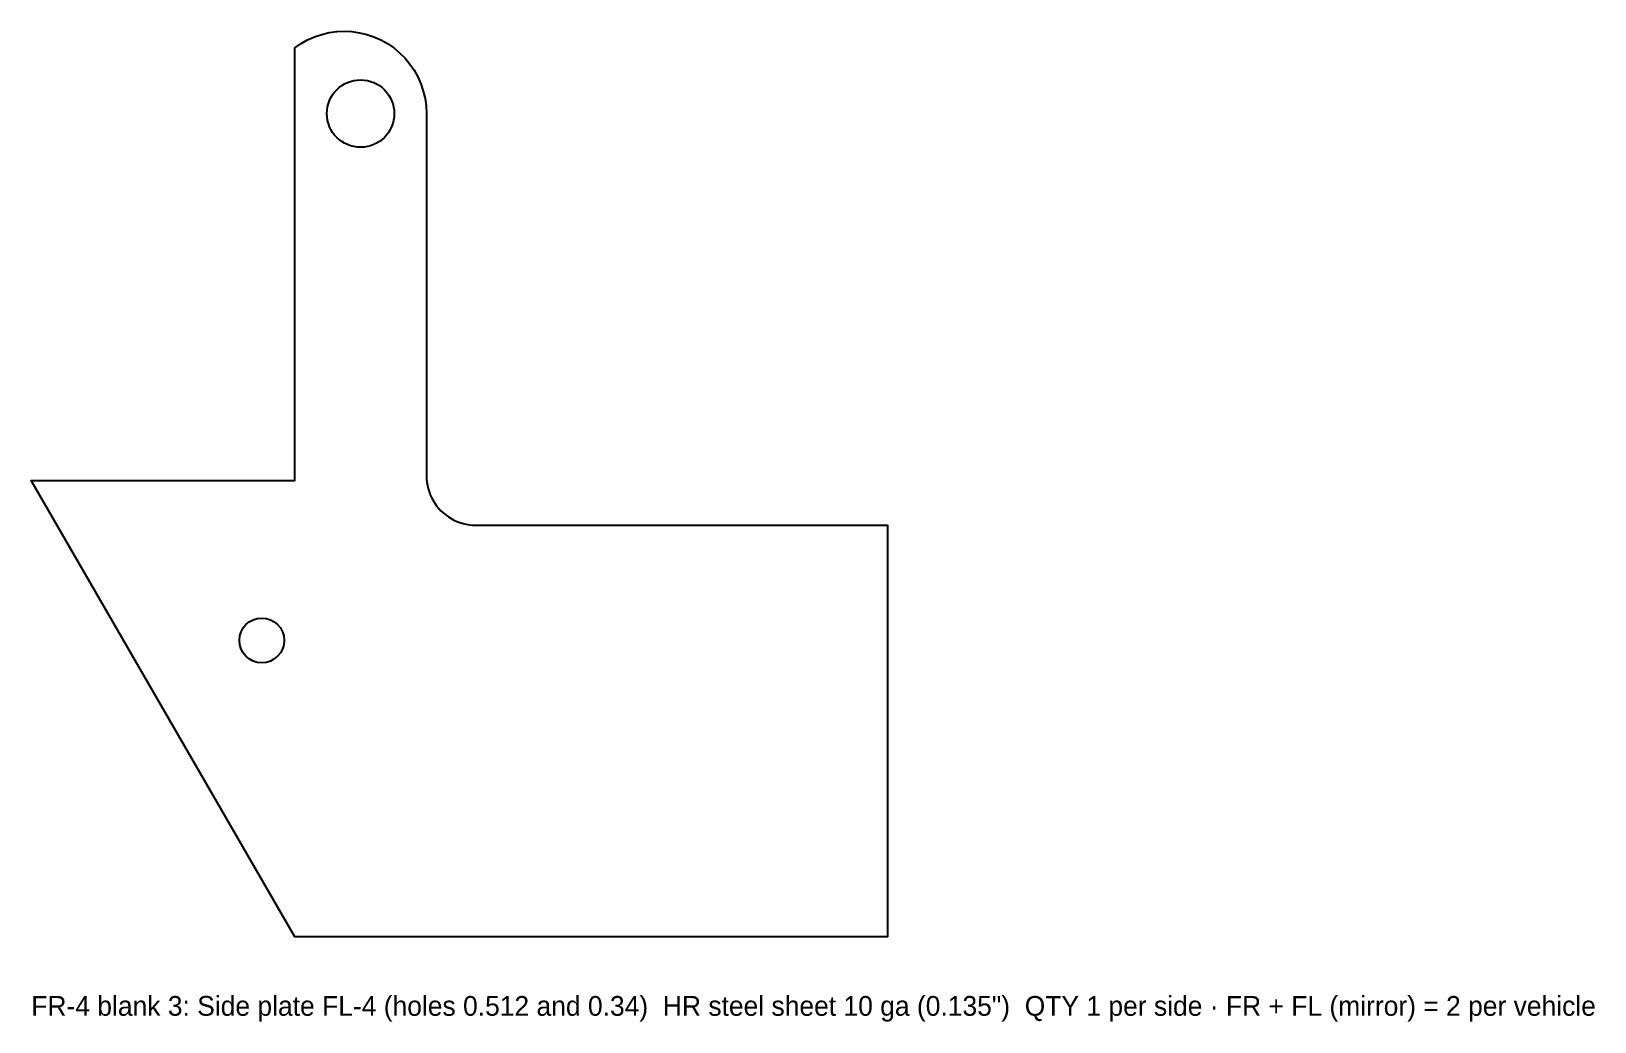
# Model space of a CAD drawing. Header units: inches. Extents: x 0 to 11.9, y -0.6 to 6.9.
import ezdxf

# ---------------------------------------------------------------- set-up
doc = ezdxf.new("R2010")
doc.units = ezdxf.units.IN
doc.header["$MEASUREMENT"] = 0
doc.layers.add('CUT', color=7, linetype='Continuous')
doc.layers.add('TEXT', color=3, linetype='Continuous')

msp = doc.modelspace()

# ---------------------------------------------------------------- linework, layer by layer
at = {"layer": 'CUT'}
msp.add_lwpolyline([(2, 6.75), (2.0477, 6.7824), (2.0981, 6.8103), (2.1509, 6.8334), (2.2056, 6.8516), (2.2618, 6.8647), (2.3189, 6.8725), (2.3765, 6.875), (2.434, 6.8722), (2.4911, 6.8641), (2.5472, 6.8508), (2.6018, 6.8324), (2.6545, 6.809), (2.7048, 6.7809), (2.7523, 6.7482), (2.7966, 6.7114), (2.8373, 6.6706), (2.8741, 6.6262), (2.9067, 6.5786), (2.9347, 6.5282), (2.9579, 6.4755), (2.9762, 6.4208), (2.9894, 6.3647), (2.9973, 6.3076), (3, 6.25), (3, 3.5), (3.0008, 3.4755), (3.0032, 3.4511), (3.0072, 3.4268), (3.0128, 3.4029), (3.0199, 3.3795), (3.0285, 3.3565), (3.0387, 3.3341), (3.0502, 3.3125), (3.0632, 3.2917), (3.0775, 3.2717), (3.0931, 3.2527), (3.1098, 3.2348), (3.1277, 3.2181), (3.1467, 3.2025), (3.1667, 3.1882), (3.1875, 3.1752), (3.2091, 3.1637), (3.2315, 3.1535), (3.2545, 3.1449), (3.2779, 3.1378), (3.3018, 3.1322), (3.3261, 3.1282), (3.3505, 3.1258), (3.375, 3.125), (6.5, 3.125), (6.5, 0), (2, 0), (0, 3.4641), (2, 3.4641), (2, 6.75)], close=True, dxfattribs=at)
for centre, radius in [((2.5, 6.25), 0.2559), ((1.75, 2.25), 0.17)]:
    msp.add_circle(centre, radius, dxfattribs=at)

# ---------------------------------------------------------------- texts
at = {"layer": 'TEXT'}
msp.add_text('FR-4 blank 3: Side plate FL-4 (holes 0.512 and 0.34)  HR steel sheet 10 ga (0.135")  QTY 1 per side · FR + FL (mirror) = 2 per vehicle', height=0.15, dxfattribs=at).set_placement((0, -0.6))

doc.saveas('drawing.dxf')
